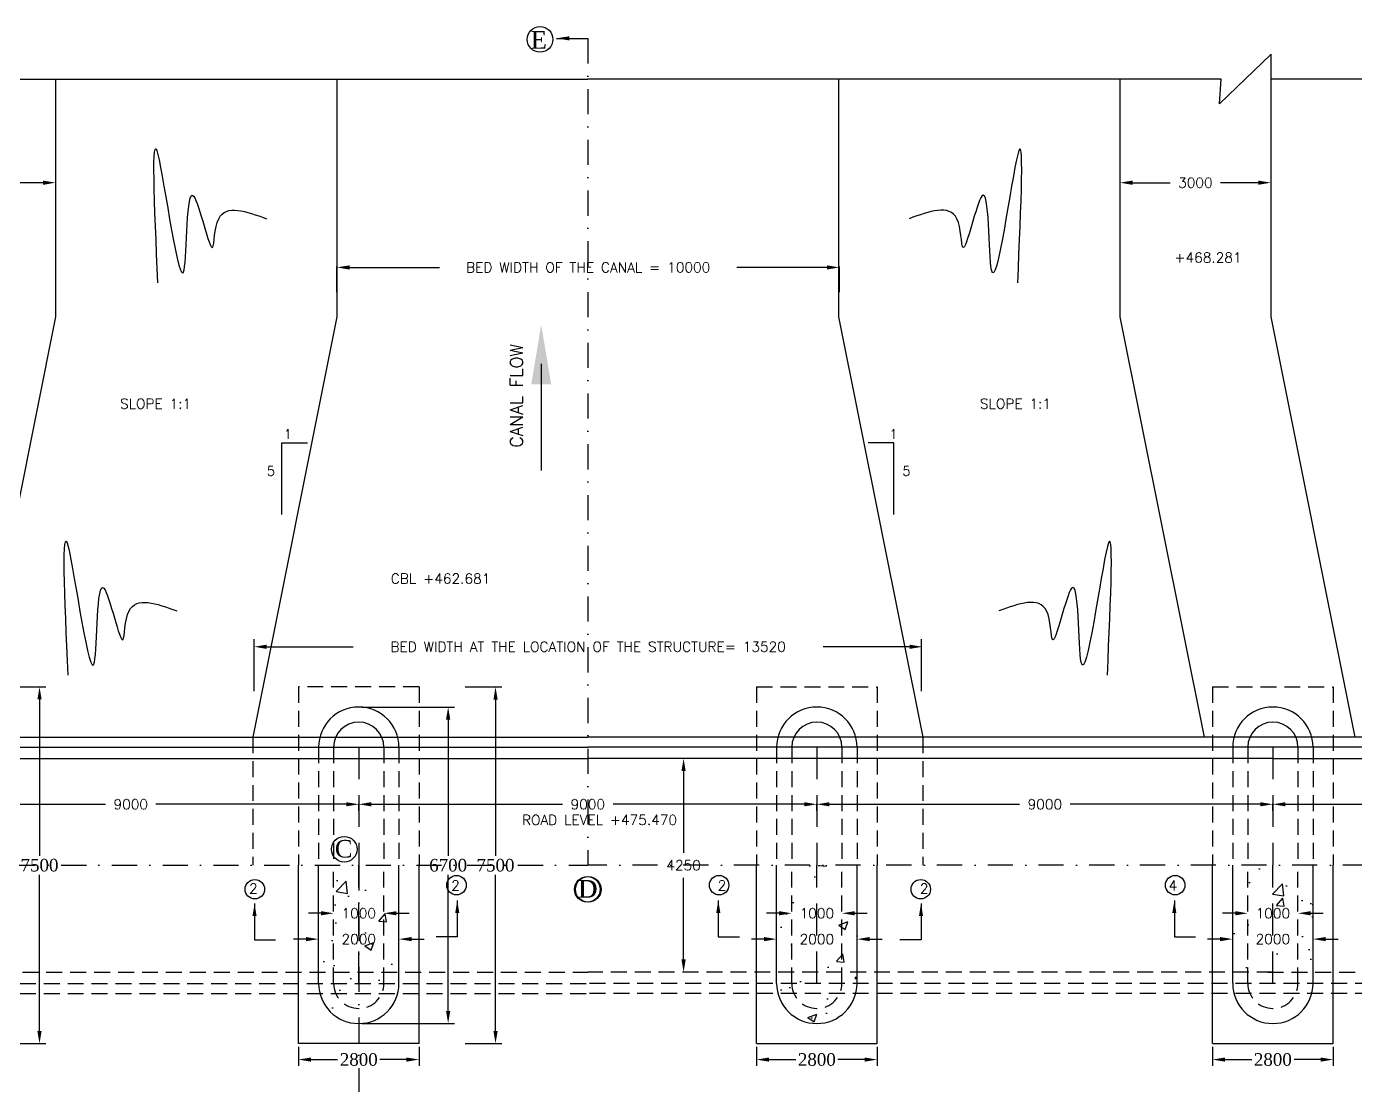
# Model space of a CAD drawing. Header units: millimetres. Extents: x -1426 to 1182, y 579 to 1915.
# Drawn here: x -1161.9 to -897.4, y 1416.3 to 1627 of the extents above; entities that cross this region are included whole.
import ezdxf
from ezdxf.enums import TextEntityAlignment as Align

# ---------------------------------------------------------------- set-up
doc = ezdxf.new("R2010")
doc.units = ezdxf.units.MM
doc.linetypes.add('DASHDOTX2', pattern=[2, 1, -0.5, 0, -0.5])
doc.linetypes.add('HIDDEN', pattern=[9.525, 6.35, -3.175])
doc.styles.add('ROMANS', font='romans')
doc.styles.add('ROMANT', font='romant')
doc.styles.get("Standard").update_dxf_attribs({"font": 'times.ttf'})
doc.styles.add('TIMES NEW ROMAN', font='times.ttf')
doc.dimstyles.new('ISO-25', dxfattribs={"dimtxt": 2.5, "dimasz": 2.5, "dimexe": 1.25, "dimexo": 0.625, "dimtad": 0, "dimtih": 1, "dimtoh": 1, "dimlfac": 100, "dimtxsty": 'TIMES NEW ROMAN', "dimcen": 2.5, "dimadec": 0, "dimazin": 0, "dimtfac": 1, "dimtmove": 0, "dimatfit": 3, "dimfxl": 1, "dimarcsym": 0})
doc.dimstyles.get("Standard").update_dxf_attribs({"dimtxt": 2, "dimasz": 2.5, "dimexe": 0.18, "dimexo": 0.18, "dimgap": 1.5, "dimtad": 0, "dimtih": 1, "dimtoh": 1, "dimdec": 0, "dimlfac": 100, "dimzin": 0, "dimdsep": 46, "dimtxsty": 'ROMANS', "dimcen": 0.09, "dimadec": 0, "dimazin": 0, "dimtfac": 1, "dimtdec": 0, "dimtofl": 0, "dimtmove": 1, "dimatfit": 1, "dimfxl": 1, "dimtolj": 1, "dimtzin": 0, "dimarcsym": 0})
doc.dimstyles.new('STANDARD$0', dxfattribs={"dimscale": 88.888889, "dimtxt": 0.02, "dimasz": 0.02, "dimexe": 0.1, "dimexo": 0.1, "dimgap": 0.09, "dimtad": 2, "dimtih": 1, "dimtoh": 1, "dimdec": 0, "dimzin": 1, "dimdsep": 46, "dimtxsty": 'Standard', "dimcen": 0.09, "dimadec": 0, "dimazin": 0, "dimtfac": 1, "dimtdec": 4, "dimtofl": 0, "dimtmove": 0, "dimatfit": 3, "dimfxl": 1, "dimtolj": 1, "dimtzin": 1, "dimarcsym": 0})
pattern_1 = [(50, (0, 0), (18.21847, -1.59391), [1.905, -20.955]), (355, (0, 0), (-3.52428, 19.10566), [1.524, -16.764]), (100.451, (1.518, -0.133), (14.69425, 17.51167), [1.619, -17.809]), (46.1842, (0, 5.08), (27.1079, -4.20423), [2.8575, -31.4325]), (96.6356, (2.26, 4.73), (23.74042, 24.74256), [2.4285, -26.7135]), (351.184, (0, 5.08), (23.74046, 24.7425), [2.286, -25.146]), (21, (2.54, 3.81), (15.16149, -10.22655), [1.905, -20.955]), (326, (2.54, 3.81), (6.1802, 18.4188), [1.524, -16.764]), (71.4514, (3.803, 2.958), (21.34165, 8.19229), [1.619, -17.809]), (37.5, (0, 0), (0.30886, 8.455504), [0, -16.5608, 0, -17.018, 0, -16.8275]), (7.5, (0, 0), (6.681966, 10.018057), [0, -9.7028, 0, -16.1798, 0, -6.4135]), (327.5, (-5.664, 0), (13.55906, -0.572874), [0, -6.35, 0, -19.812, 0, -26.289]), (317.5, (-8.204, 0), (14.81292, 2.54265), [0, -8.255, 0, -13.1572, 0, -18.669])]

# ---------------------------------------------------------------- blocks, each defined once
blk = doc.blocks.new('*D63')
at = {"color": 0, "lineweight": -2, "transparency": 16777216}
for p, q in [((-1107.8, 1423.97), (-1107.8, 1420.17)), ((-1083.8, 1423.97), (-1083.8, 1420.17)), ((-1105.3, 1421.42), (-1100.01, 1421.42)), ((-1086.3, 1421.42), (-1091.59, 1421.42))]:
    blk.add_line(p, q, dxfattribs=at)
at = {"color": 0, "transparency": 16777216}
for points in [[(-1105.3, 1421.83), (-1105.3, 1421), (-1107.8, 1421.42)], [(-1086.3, 1421.83), (-1086.3, 1421), (-1083.8, 1421.42)]]:
    blk.add_solid(points, dxfattribs=at)
at = {"layer": 'Defpoints', "color": 0, "transparency": 16777216}
for p in [(-1107.8, 1424.59), (-1083.8, 1424.59), (-1083.8, 1421.42)]:
    blk.add_point(p, dxfattribs=at)
at = {"color": 0, "transparency": 16777216, "insert": (-1095.8, 1421.42), "char_height": 2.5, "attachment_point": 5, "style": 'TIMES NEW ROMAN'}
blk.add_mtext('2800', dxfattribs=at)
blk = doc.blocks.new('*D64')
at = {"color": 0, "lineweight": -2, "transparency": 16777216}
for p, q in [((-1106.3, 1445.39), (-1108.8, 1445.39)), ((-1085.3, 1445.39), (-1082.8, 1445.39))]:
    blk.add_line(p, q, dxfattribs=at)
at = {"color": 0, "transparency": 16777216}
for points in [[(-1106.3, 1445.81), (-1106.3, 1444.98), (-1103.8, 1445.39)], [(-1085.3, 1445.81), (-1085.3, 1444.98), (-1087.8, 1445.39)]]:
    blk.add_solid(points, dxfattribs=at)
at = {"layer": 'Defpoints', "color": 0, "transparency": 16777216}
for p in [(-1103.8, 1445.39), (-1087.8, 1445.39), (-1087.8, 1445.39)]:
    blk.add_point(p, dxfattribs=at)
at = {"color": 0, "transparency": 16777216, "insert": (-1095.8, 1445.39), "char_height": 2, "attachment_point": 5, "style": 'ROMANS'}
blk.add_mtext('\\A1;2000', dxfattribs=at)
blk = doc.blocks.new('*D65')
at = {"color": 0, "lineweight": -2, "transparency": 16777216}
for p, q in [((-1095.8, 1470.9), (-1095.8, 1472.41)), ((-1093.3, 1472.23), (-1055.24, 1472.23)), ((-1007.13, 1472.23), (-1045.19, 1472.23)), ((-1004.63, 1472.02), (-1004.63, 1472.41))]:
    blk.add_line(p, q, dxfattribs=at)
at = {"color": 0, "transparency": 16777216}
for points in [[(-1093.3, 1472.65), (-1093.3, 1471.82), (-1095.8, 1472.23)], [(-1007.13, 1472.65), (-1007.13, 1471.82), (-1004.63, 1472.23)]]:
    blk.add_solid(points, dxfattribs=at)
at = {"layer": 'Defpoints', "color": 0, "transparency": 16777216}
for p in [(-1095.8, 1470.72), (-1004.63, 1472.23), (-1004.63, 1471.84)]:
    blk.add_point(p, dxfattribs=at)
at = {"color": 0, "transparency": 16777216, "insert": (-1050.22, 1472.23), "char_height": 2, "attachment_point": 5, "style": 'ROMANS'}
blk.add_mtext('\\A1;9000', dxfattribs=at)
blk = doc.blocks.new('*D66')
at = {"color": 0, "lineweight": -2, "transparency": 16777216}
for p, q in [((-1103.3, 1450.54), (-1105.8, 1450.54)), ((-1088.3, 1450.54), (-1085.8, 1450.54))]:
    blk.add_line(p, q, dxfattribs=at)
at = {"color": 0, "transparency": 16777216}
for points in [[(-1103.3, 1450.95), (-1103.3, 1450.12), (-1100.8, 1450.54)], [(-1088.3, 1450.95), (-1088.3, 1450.12), (-1090.8, 1450.54)]]:
    blk.add_solid(points, dxfattribs=at)
at = {"layer": 'Defpoints', "color": 0, "transparency": 16777216}
for p in [(-1100.8, 1450.54), (-1090.8, 1450.54), (-1090.8, 1450.54)]:
    blk.add_point(p, dxfattribs=at)
at = {"color": 0, "transparency": 16777216, "insert": (-1095.8, 1450.54), "char_height": 2, "attachment_point": 5, "style": 'ROMANS'}
blk.add_mtext('\\A1;1000', dxfattribs=at)
blk = doc.blocks.new('*D73')
at = {"color": 0, "lineweight": -2, "transparency": 16777216}
for p, q in [((-1186.56, 1470.9), (-1186.56, 1472.41)), ((-1184.06, 1472.23), (-1146.2, 1472.23)), ((-1098.3, 1472.23), (-1136.16, 1472.23)), ((-1095.8, 1470.9), (-1095.8, 1472.41))]:
    blk.add_line(p, q, dxfattribs=at)
at = {"color": 0, "transparency": 16777216}
for points in [[(-1184.06, 1472.65), (-1184.06, 1471.82), (-1186.56, 1472.23)], [(-1098.3, 1472.65), (-1098.3, 1471.82), (-1095.8, 1472.23)]]:
    blk.add_solid(points, dxfattribs=at)
at = {"layer": 'Defpoints', "color": 0, "transparency": 16777216}
for p in [(-1186.56, 1470.72), (-1095.8, 1472.23), (-1095.8, 1470.72)]:
    blk.add_point(p, dxfattribs=at)
at = {"color": 0, "transparency": 16777216, "insert": (-1141.18, 1472.23), "char_height": 2, "attachment_point": 5, "style": 'ROMANS'}
blk.add_mtext('\\A1;9000', dxfattribs=at)
blk = doc.blocks.new('*D85')
at = {"color": 0, "lineweight": -2, "transparency": 16777216}
for p, q in [((-1114.14, 1503.59), (-1096.92, 1503.59)), ((-986.14, 1503.59), (-1003.35, 1503.59))]:
    blk.add_line(p, q, dxfattribs=at)
at = {"color": 0, "transparency": 16777216}
for points in [[(-1114.14, 1504), (-1114.14, 1503.17), (-1116.64, 1503.59)], [(-986.14, 1504), (-986.14, 1503.17), (-983.64, 1503.59)]]:
    blk.add_solid(points, dxfattribs=at)
at = {"layer": 'Defpoints', "color": 0, "transparency": 16777216}
for p in [(-1116.64, 1503.59), (-983.64, 1503.59), (-983.64, 1503.59)]:
    blk.add_point(p, dxfattribs=at)
at = {"color": 0, "transparency": 16777216, "insert": (-1050.14, 1503.59), "char_height": 2, "attachment_point": 5, "style": 'ROMANS'}
blk.add_mtext('\\A1;BED WIDTH AT THE LOCATION OF THE STRUCTURE= 13520', dxfattribs=at)
blk = doc.blocks.new('*D86')
at = {"color": 0, "lineweight": -2, "transparency": 16777216}
for p, q in [((-1100.14, 1574.15), (-1100.14, 1579.28)), ((-1097.64, 1579.1), (-1079.73, 1579.1)), ((-1002.64, 1579.1), (-1020.54, 1579.1)), ((-1000.14, 1574.15), (-1000.14, 1579.28))]:
    blk.add_line(p, q, dxfattribs=at)
at = {"color": 0, "transparency": 16777216}
for points in [[(-1097.64, 1579.51), (-1097.64, 1578.68), (-1100.14, 1579.1)], [(-1002.64, 1579.51), (-1002.64, 1578.68), (-1000.14, 1579.1)]]:
    blk.add_solid(points, dxfattribs=at)
at = {"layer": 'Defpoints', "color": 0, "transparency": 16777216}
for p in [(-1000.14, 1579.1), (-1100.14, 1573.97), (-1000.14, 1573.97)]:
    blk.add_point(p, dxfattribs=at)
at = {"color": 0, "transparency": 16777216, "insert": (-1050.14, 1579.1), "char_height": 2, "attachment_point": 5, "style": 'ROMANS'}
blk.add_mtext('\\A1;BED WIDTH OF THE CANAL = 10000', dxfattribs=at)
blk = doc.blocks.new('*D103')
at = {"color": 0, "lineweight": -2, "transparency": 16777216}
for p, q in [((-1183.64, 1595.96), (-1176.16, 1595.96)), ((-1158.64, 1595.96), (-1166.11, 1595.96))]:
    blk.add_line(p, q, dxfattribs=at)
at = {"color": 0, "transparency": 16777216}
for points in [[(-1183.64, 1596.38), (-1183.64, 1595.54), (-1186.14, 1595.96)], [(-1158.64, 1596.38), (-1158.64, 1595.54), (-1156.14, 1595.96)]]:
    blk.add_solid(points, dxfattribs=at)
at = {"layer": 'Defpoints', "color": 0, "transparency": 16777216}
for p in [(-1186.14, 1595.96), (-1156.14, 1595.96), (-1156.14, 1595.96)]:
    blk.add_point(p, dxfattribs=at)
at = {"color": 0, "transparency": 16777216, "insert": (-1171.14, 1595.96), "char_height": 2, "attachment_point": 5, "style": 'ROMANS'}
blk.add_mtext('\\A1;3000', dxfattribs=at)
blk = doc.blocks.new('*D106')
at = {"color": 0, "lineweight": -2, "transparency": 16777216}
for p, q in [((-1016.63, 1423.97), (-1016.63, 1420.17)), ((-992.63, 1423.97), (-992.63, 1420.17)), ((-1014.13, 1421.42), (-1008.84, 1421.42)), ((-995.13, 1421.42), (-1000.42, 1421.42))]:
    blk.add_line(p, q, dxfattribs=at)
at = {"color": 0, "transparency": 16777216}
for points in [[(-1014.13, 1421.83), (-1014.13, 1421), (-1016.63, 1421.42)], [(-995.13, 1421.83), (-995.13, 1421), (-992.63, 1421.42)]]:
    blk.add_solid(points, dxfattribs=at)
at = {"layer": 'Defpoints', "color": 0, "transparency": 16777216}
for p in [(-1016.63, 1424.59), (-992.63, 1424.59), (-1016.63, 1421.42)]:
    blk.add_point(p, dxfattribs=at)
at = {"color": 0, "transparency": 16777216, "insert": (-1004.63, 1421.42), "char_height": 2.5, "attachment_point": 5, "style": 'TIMES NEW ROMAN'}
blk.add_mtext('2800', dxfattribs=at)
blk = doc.blocks.new('*D107')
at = {"color": 0, "lineweight": -2, "transparency": 16777216}
for p, q in [((-1015.13, 1445.39), (-1017.63, 1445.39)), ((-994.13, 1445.39), (-991.63, 1445.39))]:
    blk.add_line(p, q, dxfattribs=at)
at = {"color": 0, "transparency": 16777216}
for points in [[(-1015.13, 1445.81), (-1015.13, 1444.98), (-1012.63, 1445.39)], [(-994.13, 1445.81), (-994.13, 1444.98), (-996.63, 1445.39)]]:
    blk.add_solid(points, dxfattribs=at)
at = {"layer": 'Defpoints', "color": 0, "transparency": 16777216}
for p in [(-1012.63, 1445.39), (-1012.63, 1445.39), (-996.63, 1445.39)]:
    blk.add_point(p, dxfattribs=at)
at = {"color": 0, "transparency": 16777216, "insert": (-1004.63, 1445.39), "char_height": 2, "attachment_point": 5, "style": 'ROMANS'}
blk.add_mtext('\\A1;2000', dxfattribs=at)
blk = doc.blocks.new('*D108')
at = {"color": 0, "lineweight": -2, "transparency": 16777216}
for p, q in [((-954.36, 1481.34), (-1031.33, 1481.34)), ((-1031.15, 1478.84), (-1031.15, 1462.59)), ((-1031.15, 1441.34), (-1031.15, 1457.59))]:
    blk.add_line(p, q, dxfattribs=at)
at = {"color": 0, "transparency": 16777216}
for points in [[(-1031.57, 1478.84), (-1030.73, 1478.84), (-1031.15, 1481.34)], [(-1031.57, 1441.34), (-1030.73, 1441.34), (-1031.15, 1438.84)]]:
    blk.add_solid(points, dxfattribs=at)
at = {"layer": 'Defpoints', "color": 0, "transparency": 16777216}
for p in [(-954.18, 1481.34), (-1031.15, 1438.84), (-1031.15, 1438.84)]:
    blk.add_point(p, dxfattribs=at)
at = {"color": 0, "transparency": 16777216, "insert": (-1031.15, 1460.09), "char_height": 2, "attachment_point": 5, "style": 'ROMANS'}
blk.add_mtext('\\A1;4250', dxfattribs=at)
blk = doc.blocks.new('*D109')
at = {"color": 0, "lineweight": -2, "transparency": 16777216}
for p, q in [((-1012.13, 1450.54), (-1014.63, 1450.54)), ((-997.13, 1450.54), (-994.63, 1450.54))]:
    blk.add_line(p, q, dxfattribs=at)
at = {"color": 0, "transparency": 16777216}
for points in [[(-1012.13, 1450.95), (-1012.13, 1450.12), (-1009.63, 1450.54)], [(-997.13, 1450.95), (-997.13, 1450.12), (-999.63, 1450.54)]]:
    blk.add_solid(points, dxfattribs=at)
at = {"layer": 'Defpoints', "color": 0, "transparency": 16777216}
for p in [(-1009.63, 1450.54), (-1009.63, 1450.54), (-999.63, 1450.54)]:
    blk.add_point(p, dxfattribs=at)
at = {"color": 0, "transparency": 16777216, "insert": (-1004.63, 1450.54), "char_height": 2, "attachment_point": 5, "style": 'ROMANS'}
blk.add_mtext('\\A1;1000', dxfattribs=at)
blk = doc.blocks.new('*D110')
at = {"color": 0, "lineweight": -2, "transparency": 16777216}
for p, q in [((-1004.63, 1470.9), (-1004.63, 1472.41)), ((-1002.13, 1472.23), (-964.28, 1472.23)), ((-916.38, 1472.23), (-954.23, 1472.23)), ((-913.88, 1470.9), (-913.88, 1472.41))]:
    blk.add_line(p, q, dxfattribs=at)
at = {"color": 0, "transparency": 16777216}
for points in [[(-1002.13, 1472.65), (-1002.13, 1471.82), (-1004.63, 1472.23)], [(-916.38, 1472.65), (-916.38, 1471.82), (-913.88, 1472.23)]]:
    blk.add_solid(points, dxfattribs=at)
at = {"layer": 'Defpoints', "color": 0, "transparency": 16777216}
for p in [(-1004.63, 1472.23), (-1004.63, 1470.72), (-913.88, 1470.72)]:
    blk.add_point(p, dxfattribs=at)
at = {"color": 0, "transparency": 16777216, "insert": (-959.25, 1472.23), "char_height": 2, "attachment_point": 5, "style": 'ROMANS'}
blk.add_mtext('\\A1;9000', dxfattribs=at)
blk = doc.blocks.new('*D104')
at = {"color": 0, "lineweight": -2, "transparency": 16777216}
for p, q in [((-925.87, 1423.97), (-925.87, 1420.17)), ((-901.87, 1423.97), (-901.87, 1420.17)), ((-923.37, 1421.42), (-918.08, 1421.42)), ((-904.37, 1421.42), (-909.66, 1421.42))]:
    blk.add_line(p, q, dxfattribs=at)
at = {"color": 0, "transparency": 16777216}
for points in [[(-923.37, 1421.83), (-923.37, 1421), (-925.87, 1421.42)], [(-904.37, 1421.83), (-904.37, 1421), (-901.87, 1421.42)]]:
    blk.add_solid(points, dxfattribs=at)
at = {"layer": 'Defpoints', "color": 0, "transparency": 16777216}
for p in [(-925.87, 1424.6), (-901.87, 1424.6), (-925.87, 1421.42)]:
    blk.add_point(p, dxfattribs=at)
at = {"color": 0, "transparency": 16777216, "insert": (-913.87, 1421.42), "char_height": 2.5, "attachment_point": 5, "style": 'TIMES NEW ROMAN'}
blk.add_mtext('2800', dxfattribs=at)
blk = doc.blocks.new('*D111')
at = {"color": 0, "lineweight": -2, "transparency": 16777216}
for p, q in [((-924.37, 1445.4), (-926.87, 1445.4)), ((-903.37, 1445.4), (-900.87, 1445.4))]:
    blk.add_line(p, q, dxfattribs=at)
at = {"color": 0, "transparency": 16777216}
for points in [[(-924.37, 1445.81), (-924.37, 1444.98), (-921.87, 1445.4)], [(-903.37, 1445.81), (-903.37, 1444.98), (-905.87, 1445.4)]]:
    blk.add_solid(points, dxfattribs=at)
at = {"layer": 'Defpoints', "color": 0, "transparency": 16777216}
for p in [(-921.87, 1445.4), (-921.87, 1445.4), (-905.87, 1445.4)]:
    blk.add_point(p, dxfattribs=at)
at = {"color": 0, "transparency": 16777216, "insert": (-913.87, 1445.4), "char_height": 2, "attachment_point": 5, "style": 'ROMANS'}
blk.add_mtext('\\A1;2000', dxfattribs=at)
blk = doc.blocks.new('*D112')
at = {"color": 0, "lineweight": -2, "transparency": 16777216}
for p, q in [((-921.37, 1450.54), (-923.87, 1450.54)), ((-906.37, 1450.54), (-903.87, 1450.54))]:
    blk.add_line(p, q, dxfattribs=at)
at = {"color": 0, "transparency": 16777216}
for points in [[(-921.37, 1450.96), (-921.37, 1450.12), (-918.87, 1450.54)], [(-906.37, 1450.96), (-906.37, 1450.12), (-908.87, 1450.54)]]:
    blk.add_solid(points, dxfattribs=at)
at = {"layer": 'Defpoints', "color": 0, "transparency": 16777216}
for p in [(-918.87, 1450.54), (-918.87, 1450.54), (-908.87, 1450.54)]:
    blk.add_point(p, dxfattribs=at)
at = {"color": 0, "transparency": 16777216, "insert": (-913.87, 1450.54), "char_height": 2, "attachment_point": 5, "style": 'ROMANS'}
blk.add_mtext('\\A1;1000', dxfattribs=at)
blk = doc.blocks.new('*D105')
at = {"color": 0, "lineweight": -2, "transparency": 16777216}
for p, q in [((-913.87, 1470.9), (-913.87, 1472.41)), ((-911.37, 1472.23), (-873.51, 1472.23)), ((-825.61, 1472.23), (-863.47, 1472.23)), ((-823.11, 1470.9), (-823.11, 1472.41))]:
    blk.add_line(p, q, dxfattribs=at)
at = {"color": 0, "transparency": 16777216}
for points in [[(-911.37, 1472.65), (-911.37, 1471.82), (-913.87, 1472.23)], [(-825.61, 1472.65), (-825.61, 1471.82), (-823.11, 1472.23)]]:
    blk.add_solid(points, dxfattribs=at)
at = {"layer": 'Defpoints', "color": 0, "transparency": 16777216}
for p in [(-913.87, 1472.23), (-913.87, 1470.72), (-823.11, 1470.72)]:
    blk.add_point(p, dxfattribs=at)
at = {"color": 0, "transparency": 16777216, "insert": (-868.49, 1472.23), "char_height": 2, "attachment_point": 5, "style": 'ROMANS'}
blk.add_mtext('\\A1;9000', dxfattribs=at)
blk = doc.blocks.new('*D114')
at = {"color": 0, "lineweight": -2, "transparency": 16777216}
for p, q in [((-1165.39, 1495.6), (-1158.09, 1495.6)), ((-1159.34, 1493.1), (-1159.34, 1462)), ((-1159.34, 1427.1), (-1159.34, 1458.2)), ((-1165.39, 1424.6), (-1158.09, 1424.6))]:
    blk.add_line(p, q, dxfattribs=at)
at = {"color": 0, "transparency": 16777216}
for points in [[(-1159.76, 1493.1), (-1158.92, 1493.1), (-1159.34, 1495.6)], [(-1159.76, 1427.1), (-1158.92, 1427.1), (-1159.34, 1424.6)]]:
    blk.add_solid(points, dxfattribs=at)
at = {"layer": 'Defpoints', "color": 0, "transparency": 16777216}
for p in [(-1166.02, 1495.6), (-1166.02, 1424.6), (-1159.34, 1424.6)]:
    blk.add_point(p, dxfattribs=at)
at = {"color": 0, "transparency": 16777216, "insert": (-1159.34, 1460.1), "char_height": 2.5, "attachment_point": 5, "style": 'TIMES NEW ROMAN'}
blk.add_mtext('7500', dxfattribs=at)
blk = doc.blocks.new('*D126')
at = {"color": 0, "lineweight": -2, "transparency": 16777216}
for p, q in [((-1095.18, 1491.59), (-1076.76, 1491.59)), ((-1078.01, 1489.09), (-1078.01, 1461.99)), ((-1078.01, 1431.09), (-1078.01, 1458.19)), ((-1095.18, 1428.59), (-1076.76, 1428.59))]:
    blk.add_line(p, q, dxfattribs=at)
at = {"color": 0, "transparency": 16777216}
for points in [[(-1078.43, 1489.09), (-1077.59, 1489.09), (-1078.01, 1491.59)], [(-1078.43, 1431.09), (-1077.59, 1431.09), (-1078.01, 1428.59)]]:
    blk.add_solid(points, dxfattribs=at)
at = {"layer": 'Defpoints', "color": 0, "transparency": 16777216}
for p in [(-1095.8, 1491.59), (-1095.8, 1428.59), (-1078.01, 1428.59)]:
    blk.add_point(p, dxfattribs=at)
at = {"color": 0, "transparency": 16777216, "insert": (-1078.01, 1460.09), "char_height": 2.5, "attachment_point": 5, "style": 'TIMES NEW ROMAN'}
blk.add_mtext('6700', dxfattribs=at)
blk = doc.blocks.new('*D127')
at = {"color": 0, "lineweight": -2, "transparency": 16777216}
for p, q in [((-1074.63, 1495.59), (-1067.33, 1495.59)), ((-1068.58, 1493.09), (-1068.58, 1461.99)), ((-1068.58, 1427.09), (-1068.58, 1458.19)), ((-1074.63, 1424.59), (-1067.33, 1424.59))]:
    blk.add_line(p, q, dxfattribs=at)
at = {"color": 0, "transparency": 16777216}
for points in [[(-1068.99, 1493.09), (-1068.16, 1493.09), (-1068.58, 1495.59)], [(-1068.99, 1427.09), (-1068.16, 1427.09), (-1068.58, 1424.59)]]:
    blk.add_solid(points, dxfattribs=at)
at = {"layer": 'Defpoints', "color": 0, "transparency": 16777216}
for p in [(-1075.25, 1495.59), (-1075.25, 1424.59), (-1068.58, 1424.59)]:
    blk.add_point(p, dxfattribs=at)
at = {"color": 0, "transparency": 16777216, "insert": (-1068.58, 1460.09), "char_height": 2.5, "attachment_point": 5, "style": 'TIMES NEW ROMAN'}
blk.add_mtext('7500', dxfattribs=at)
blk = doc.blocks.new('*D132')
at = {"color": 0, "lineweight": -2, "transparency": 16777216}
for p, q in [((-941.79, 1595.96), (-934.32, 1595.96)), ((-916.79, 1595.96), (-924.27, 1595.96))]:
    blk.add_line(p, q, dxfattribs=at)
at = {"color": 0, "transparency": 16777216}
for points in [[(-941.79, 1596.38), (-941.79, 1595.54), (-944.29, 1595.96)], [(-916.79, 1596.38), (-916.79, 1595.54), (-914.29, 1595.96)]]:
    blk.add_solid(points, dxfattribs=at)
at = {"layer": 'Defpoints', "color": 0, "transparency": 16777216}
for p in [(-944.29, 1595.96), (-944.29, 1595.96), (-914.29, 1595.96)]:
    blk.add_point(p, dxfattribs=at)
at = {"color": 0, "transparency": 16777216, "insert": (-929.29, 1595.96), "char_height": 2, "attachment_point": 5, "style": 'ROMANS'}
blk.add_mtext('\\A1;3000', dxfattribs=at)

msp = doc.modelspace()

# ---------------------------------------------------------------- hatches: boundary and pattern name
h = msp.add_hatch()
h.set_pattern_fill('AR-CONC', color=256, scale=0.1, style=0)
h.set_pattern_definition(pattern_1)
h.paths.add_polyline_path([(-1282.5595, 1460.09628), (-1295.5595, 1460.09646), (-1295.5595, 1441.84305), (-1333.04143, 1441.84308), (-1333.04143, 1438.84307), (-1282.5595, 1438.84307)])
h.paths.add_polyline_path([(-1277.5595, 1460.09621), (-1282.5595, 1460.09628), (-1282.5595, 1438.84307), (-1277.56145, 1438.84307), (-1277.5595, 1438.84473)])
h.paths.add_polyline_path([(-1272.5595, 1460.09614), (-1277.5595, 1460.09621), (-1277.5595, 1438.84307), (-1272.5595, 1438.84307)])
h.paths.add_polyline_path([(-1263.5595, 1459.84519), (-1263.5595, 1460.09602), (-1272.5595, 1460.09614), (-1272.5595, 1438.84307), (-1263.5595, 1438.84307)])
h.paths.add_polyline_path([(-1263.5595, 1438.84307), (-1272.5595, 1438.84307), (-1272.5595, 1436.59307), (-1263.5595, 1436.59307)])
h.paths.add_polyline_path([(-1263.5595, 1436.59307), (-1272.5595, 1436.59307), (-1272.5595, 1434.59473), (-1266.5595, 1434.59473), (-1266.5595, 1434.59307), (-1263.5595, 1434.59307)])
h.paths.add_polyline_path([(-1282.5595, 1438.84307), (-1333.04143, 1438.84307), (-1333.04143, 1434.59473), (-1282.5595, 1434.59473)])
h.paths.add_polyline_path([(-1277.5595, 1438.84307), (-1277.56145, 1438.84307), (-1280.03126, 1436.74373), (-1277.5595, 1434.59473)])
h.paths.add_polyline_path([(-1277.56145, 1438.84307), (-1282.44588, 1438.84307), (-1280.03126, 1436.74373)])
h.paths.add_polyline_path([(-1282.44588, 1438.84307), (-1282.5595, 1438.84307), (-1282.5595, 1434.59473), (-1280.03126, 1436.74373)])
h.paths.add_polyline_path([(-1280.03126, 1436.74373), (-1282.5595, 1434.59473), (-1277.5595, 1434.59473)])
h.paths.add_polyline_path([(-1272.5595, 1436.59307), (-1277.5595, 1436.59307), (-1277.5595, 1434.59473), (-1272.5595, 1434.59473)])
h.paths.add_polyline_path([(-1272.5595, 1438.84307), (-1277.5595, 1438.84307), (-1277.5595, 1436.59307), (-1272.5595, 1436.59307)])
h.paths.add_polyline_path([(-1186.56653, 1460.09495), (-1191.56653, 1460.09502), (-1191.56653, 1438.84307), (-1186.56653, 1438.84307)])
h.paths.add_polyline_path([(-1181.56653, 1460.09488), (-1186.56653, 1460.09495), (-1186.56653, 1438.84307), (-1185.48883, 1438.84307), (-1181.56653, 1438.84307)])
h.paths.add_polyline_path([(-1178.56653, 1460.09484), (-1181.56653, 1460.09488), (-1181.56653, 1438.84307), (-1178.56653, 1438.84307)])
h.paths.add_polyline_path([(-1191.56653, 1460.09502), (-1194.56653, 1460.09506), (-1194.56653, 1438.84307), (-1191.56653, 1438.84307)])
h.paths.add_polyline_path([(-1181.56653, 1438.84307), (-1186.56653, 1438.84307), (-1186.56653, 1436.59307), (-1181.56653, 1436.59307, 0.000124139), (-1181.56653, 1436.59555)])
h.paths.add_polyline_path([(-1186.56653, 1438.84307), (-1191.56653, 1438.84307), (-1191.56653, 1436.59555, 0.000124139), (-1191.56653, 1436.59307), (-1186.56653, 1436.59307)])
h.paths.add_polyline_path([(-1191.56653, 1438.84307), (-1194.56653, 1438.84307), (-1194.56653, 1436.59555, 0.000077587), (-1194.56653, 1436.59307), (-1191.56653, 1436.59307)])
h.paths.add_polyline_path([(-1191.56653, 1436.59307), (-1194.56653, 1436.59307, 0.063256782), (-1194.31186, 1434.59307), (-1191.14802, 1434.59307, -0.103255162)])
h.paths.add_polyline_path([(-1191.14802, 1434.59307), (-1194.31186, 1434.59307, 0.774340269), (-1178.82121, 1434.59307), (-1181.98504, 1434.59307, -0.654266702)])
h.paths.add_polyline_path([(-1181.98504, 1434.59307), (-1191.14802, 1434.59307, 0.654266702)], flags=17)
h.paths.add_polyline_path([(-1178.56653, 1436.59307), (-1181.56653, 1436.59307, -0.103255162), (-1181.98504, 1434.59307), (-1178.82121, 1434.59307, 0.063256782)])
h.paths.add_polyline_path([(-1090.80382, 1460.09363), (-1095.80382, 1460.0937), (-1095.80382, 1438.84307), (-1090.80382, 1438.84307)])
h.paths.add_polyline_path([(-1095.80382, 1460.0937), (-1100.80382, 1460.09377), (-1100.80382, 1438.84307), (-1095.80382, 1438.84307)])
h.paths.add_polyline_path([(-1100.80382, 1460.09377), (-1103.80382, 1460.09381), (-1103.80382, 1438.84307), (-1100.80382, 1438.84307)])
h.paths.add_polyline_path([(-1087.80382, 1460.09359), (-1090.80382, 1460.09363), (-1090.80382, 1438.84307), (-1087.80382, 1438.84307)])
h.paths.add_polyline_path([(-1090.80382, 1438.84307), (-1095.80382, 1438.84307), (-1095.80382, 1436.59307), (-1090.80382, 1436.59307)])
h.paths.add_polyline_path([(-1095.80382, 1438.84307), (-1100.80382, 1438.84307), (-1100.80382, 1436.59307), (-1095.80382, 1436.59307)])
h.paths.add_polyline_path([(-1100.80382, 1438.84307), (-1103.80382, 1438.84307), (-1103.80382, 1436.59307), (-1100.80382, 1436.59307)])
h.paths.add_polyline_path([(-1095.80382, 1431.59307, -0.298216627), (-1100.3864, 1434.59307), (-1103.54979, 1434.59307, 0.341998713), (-1095.80382, 1428.59307)])
h.paths.add_polyline_path([(-1091.22124, 1434.59307), (-1095.80382, 1434.59307), (-1095.80382, 1431.59307, 0.298216627)], flags=17)
h.paths.add_polyline_path([(-1088.05785, 1434.59307), (-1091.22124, 1434.59307, -0.298216627), (-1095.80382, 1431.59307), (-1095.80382, 1428.59307, 0.341998713)])
h.paths.add_polyline_path([(-1087.80382, 1436.59307), (-1090.80382, 1436.59307, -0.103243717), (-1091.22124, 1434.59307), (-1088.05785, 1434.59307, 0.063254224)])
h.paths.add_polyline_path([(-1087.80382, 1438.84307), (-1090.80382, 1438.84307), (-1090.80382, 1436.59307), (-1087.80382, 1436.59307)])
h.paths.add_polyline_path([(-1095.80382, 1436.59307), (-1100.80382, 1436.59307, 0.103243717), (-1100.3864, 1434.59307), (-1095.80382, 1434.59307)])
h.paths.add_polyline_path([(-1100.80382, 1436.59307), (-1103.80382, 1436.59307, 0.063254224), (-1103.54979, 1434.59307), (-1100.3864, 1434.59307, -0.103243717)])
h = msp.add_hatch()
h.set_pattern_fill('AR-CONC', color=256, scale=0.1, style=0)
h.set_pattern_definition(pattern_1)
h.paths.add_polyline_path([(-999.62887, 1438.84307), (-999.62887, 1460.09377), (-1004.62887, 1460.0937), (-1004.62887, 1438.84307)])
h.paths.add_polyline_path([(-1004.62887, 1460.0937), (-1009.62887, 1460.09363), (-1009.62887, 1438.84307), (-1004.62887, 1438.84307)])
h.paths.add_polyline_path([(-1009.62887, 1460.09363), (-1012.62887, 1460.09359), (-1012.62887, 1438.84307), (-1009.62887, 1438.84307)])
h.paths.add_polyline_path([(-1012.62887, 1438.84307), (-1012.62887, 1436.59307), (-1009.62887, 1436.59307), (-1009.62887, 1438.84307)])
h.paths.add_polyline_path([(-1009.62887, 1438.84307), (-1009.62887, 1436.59307), (-1004.62887, 1436.59307), (-1004.62887, 1438.84307)])
h.paths.add_polyline_path([(-1004.62887, 1438.84307), (-1004.62887, 1436.59307), (-999.62887, 1436.59307), (-999.62887, 1438.84307)])
h.paths.add_polyline_path([(-999.62887, 1438.84307), (-996.62887, 1438.84307), (-996.62887, 1460.09381), (-999.62887, 1460.09377)])
h.paths.add_polyline_path([(-996.62887, 1436.59307), (-996.62887, 1438.84307), (-999.62887, 1438.84307), (-999.62887, 1436.59307)])
h.paths.add_polyline_path([(-996.8829, 1434.59307, 0.063254224), (-996.62887, 1436.59307), (-999.62887, 1436.59307, -0.103243717), (-1000.04629, 1434.59307)])
h.paths.add_polyline_path([(-1009.62887, 1436.59307, 0.103243717), (-1009.21145, 1434.59307), (-1000.04629, 1434.59307, 0.103243717), (-999.62887, 1436.59307)])
h.paths.add_polyline_path([(-1009.21145, 1434.59307, -0.103243717), (-1009.62887, 1436.59307), (-1012.62887, 1436.59307, 0.063254224), (-1012.37484, 1434.59307)])
h.paths.add_polyline_path([(-1000.04629, 1434.59307), (-1009.21145, 1434.59307, 0.654653671)], flags=17)
h.paths.add_polyline_path([(-1009.21145, 1434.59307), (-1012.37484, 1434.59307, 0.774596669), (-996.8829, 1434.59307), (-1000.04629, 1434.59307, -0.654653671)])
h.paths.add_polyline_path([(-908.86616, 1438.84307), (-908.86616, 1460.09502), (-913.86616, 1460.09495), (-913.86616, 1438.84307)])
h.paths.add_polyline_path([(-913.86616, 1460.09495), (-918.86616, 1460.09488), (-918.86616, 1438.84307), (-913.86616, 1438.84307)])
h.paths.add_polyline_path([(-918.86616, 1460.09488), (-921.86616, 1460.09484), (-921.86616, 1438.84307), (-918.86616, 1438.84307)])
h.paths.add_polyline_path([(-918.86616, 1436.59307), (-918.86616, 1438.84307), (-921.86616, 1438.84307), (-921.86616, 1436.59555, 0.000077587), (-921.86616, 1436.59307)], flags=0)
h.paths.add_polyline_path([(-918.86616, 1438.84307), (-918.86616, 1436.59555, 0.000124139), (-918.86616, 1436.59307), (-913.86616, 1436.59307), (-913.86616, 1438.84307), (-914.94386, 1438.84307)], flags=0)
h.paths.add_polyline_path([(-914.94386, 1438.84307), (-921.86616, 1438.84307), (-921.86616, 1436.59555, 0.06333468), (-921.61148, 1434.59307), (-906.12083, 1434.59307, 0.06333468), (-905.86616, 1436.59555), (-905.86616, 1438.84307)], flags=16)
h.paths.add_polyline_path([(-909.28467, 1434.59307), (-918.44765, 1434.59307, 0.654266702)], flags=16)
h.paths.add_polyline_path([(-906.12083, 1434.59307), (-909.28467, 1434.59307, -0.654266702), (-918.44765, 1434.59307), (-921.61148, 1434.59307, 0.774340269)], flags=17)
h.paths.add_polyline_path([(-905.86616, 1460.09506), (-908.86616, 1460.09502), (-908.86616, 1438.84307), (-905.86616, 1438.84307)])
h.paths.add_polyline_path([(-914.94386, 1438.84307), (-921.86616, 1438.84307), (-921.86616, 1436.59555, 1), (-905.86616, 1436.59555), (-905.86616, 1438.84307)])
h.paths.add_polyline_path([(-1008.65268, 1446.8929), (-1000.60506, 1446.8929), (-1000.60506, 1443.8929), (-1008.65268, 1443.8929)], flags=9)
h.paths.add_polyline_path([(-1008.50982, 1452.03694), (-1000.74792, 1452.03694), (-1000.74792, 1449.03694), (-1008.50982, 1449.03694)], flags=9)
h.paths.add_polyline_path([(-917.88997, 1446.89538), (-909.84235, 1446.89538), (-909.84235, 1443.89538), (-917.88997, 1443.89538)], flags=9)
h.paths.add_polyline_path([(-917.74711, 1452.03942), (-909.9852, 1452.03942), (-909.9852, 1449.03942), (-917.74711, 1449.03942)], flags=9)

# ---------------------------------------------------------------- linework, layer by layer
at = {"linetype": 'DASHDOTX2', "ltscale": 5}
for p, q in [((-1050.21635, 1624.69333), (-1050.21635, 1460.09307)), ((-1050.21635, 1624.69333), (-1050.21635, 1460.09307)), ((-1417.61487, 1460.09814), (-1050.21635, 1460.09307)), ((-1095.80382, 1460.09307), (-1095.80382, 1366.22765)), ((-682.81782, 1460.09814), (-1050.21635, 1460.09307))]:
    msp.add_line(p, q, dxfattribs=at)
for p, q in [((-914.21987, 1621.57637), (-924.51778, 1611.66755)), ((-914.21987, 1616.56148), (-914.21987, 1621.57637)), ((-1176.2959, 1616.56148), (-1050.21635, 1616.56148)), ((-1156.13868, 1616.56148), (-1156.13868, 1569.28968)), ((-1100.13868, 1616.56148), (-1100.13868, 1569.28968)), ((-924.13679, 1616.56148), (-1050.21635, 1616.56148)), ((-1000.29401, 1616.56148), (-1000.29401, 1569.28968)), ((-944.29401, 1616.56148), (-944.29401, 1569.28968)), ((-924.51778, 1611.66755), (-924.13679, 1616.56148)), ((-914.29401, 1616.56148), (-914.29401, 1569.28968)), ((-684.81782, 1616.56148), (-914.21987, 1616.56148)), ((-1156.13868, 1569.28968), (-1172.878, 1485.59307)), ((-1100.13868, 1569.28968), (-1116.878, 1485.59307)), ((-1000.29401, 1569.28968), (-983.55469, 1485.59307)), ((-944.29401, 1569.28968), (-927.55469, 1485.59307)), ((-914.29401, 1569.28968), (-897.55469, 1485.59307)), ((-1111.09887, 1529.91271), (-1111.09887, 1544.18168)), ((-1111.09887, 1544.18168), (-1106.02158, 1544.18168)), ((-989.33382, 1544.18168), (-994.41111, 1544.18168)), ((-989.33382, 1529.91271), (-989.33382, 1544.18168)), ((-1116.63868, 1494.72097), (-1116.63868, 1505.10416)), ((-983.79401, 1494.72097), (-983.79401, 1505.10416)), ((-1277.56838, 1485.59307), (-1050.21635, 1485.59307)), ((-822.86431, 1485.59307), (-1050.21635, 1485.59307)), ((-1277.56842, 1483.59307), (-1050.21635, 1483.59307)), ((-1186.5573, 1481.34307), (-1050.21635, 1481.34307)), ((-822.86427, 1483.59307), (-1050.21635, 1483.59307)), ((-913.87539, 1481.34307), (-1050.21635, 1481.34307)), ((-913.87539, 1481.34307), (-687.81782, 1481.34307)), ((-1107.80382, 1424.59307), (-1107.80382, 1460.09307)), ((-1103.80382, 1436.59307), (-1103.80382, 1460.09307)), ((-1087.80382, 1436.59307), (-1087.80382, 1460.09307)), ((-1083.80382, 1424.59307), (-1083.80382, 1460.09307)), ((-1016.62887, 1424.59307), (-1016.62887, 1460.09307)), ((-1012.62887, 1436.59307), (-1012.62887, 1460.09307)), ((-996.62887, 1436.59307), (-996.62887, 1460.09307)), ((-992.62887, 1424.59307), (-992.62887, 1460.09307)), ((-925.86616, 1424.59555), (-925.86616, 1460.09555)), ((-921.86616, 1436.59555), (-921.86616, 1460.09555)), ((-905.86616, 1436.59555), (-905.86616, 1460.09555)), ((-901.86616, 1424.59555), (-901.86616, 1460.09555)), ((-1083.80382, 1424.59307), (-1107.80382, 1424.59307)), ((-1016.62887, 1424.59307), (-992.62887, 1424.59307)), ((-925.86616, 1424.59555), (-901.86616, 1424.59555))]:
    msp.add_line(p, q)
at = {"linetype": 'HIDDEN', "ltscale": 0.5}
for p, q in [((-1083.80382, 1495.59307), (-1107.80382, 1495.59307)), ((-1107.80382, 1495.59307), (-1107.80382, 1460.09307)), ((-1083.80382, 1495.59307), (-1083.80382, 1460.09307)), ((-1016.62887, 1495.59307), (-992.62887, 1495.59307)), ((-1016.62887, 1495.59307), (-1016.62887, 1460.09307)), ((-992.62887, 1495.59307), (-992.62887, 1460.09307)), ((-925.86616, 1495.59555), (-901.86616, 1495.59555)), ((-925.86616, 1495.59555), (-925.86616, 1460.09555)), ((-901.86616, 1495.59555), (-901.86616, 1460.09555)), ((-1116.878, 1485.59307), (-1116.87846, 1460.09423)), ((-983.55469, 1485.59307), (-983.55423, 1460.09423)), ((-1103.80382, 1483.59307), (-1103.80382, 1460.09307)), ((-1100.80382, 1483.59307), (-1100.80382, 1460.09307)), ((-1090.80382, 1483.59307), (-1090.80382, 1460.09307)), ((-1087.80382, 1483.59307), (-1087.80382, 1460.09307)), ((-1012.62887, 1483.59307), (-1012.62887, 1460.09307)), ((-1009.62887, 1483.59307), (-1009.62887, 1460.09307)), ((-999.62887, 1483.59307), (-999.62887, 1460.09307)), ((-996.62887, 1483.59307), (-996.62887, 1460.09307)), ((-921.86616, 1483.59555), (-921.86616, 1460.09555)), ((-918.86616, 1483.59555), (-918.86616, 1460.09555)), ((-908.86616, 1483.59555), (-908.86616, 1460.09555)), ((-905.86616, 1483.59555), (-905.86616, 1460.09555)), ((-1100.80382, 1436.59307), (-1100.80382, 1460.09307)), ((-1090.80382, 1436.59307), (-1090.80382, 1460.09307)), ((-1009.62887, 1436.59307), (-1009.62887, 1460.09307)), ((-999.62887, 1436.59307), (-999.62887, 1460.09307)), ((-918.86616, 1436.59555), (-918.86616, 1460.09555)), ((-908.86616, 1436.59555), (-908.86616, 1460.09555)), ((-1186.5573, 1438.84307), (-1050.21635, 1438.84307)), ((-913.87539, 1438.84307), (-1050.21635, 1438.84307)), ((-914.94386, 1438.84307), (-687.81782, 1438.84307)), ((-1277.5595, 1436.59307), (-1050.21635, 1436.59307)), ((-822.87319, 1436.59307), (-1050.21635, 1436.59307)), ((-1277.5595, 1434.59307), (-1050.21635, 1434.59307)), ((-822.87319, 1434.59307), (-1050.21635, 1434.59307))]:
    msp.add_line(p, q, dxfattribs=at)
at = {"linetype": 'HIDDEN'}
for p, q in [((-1095.80382, 1483.59307), (-1095.80382, 1460.09307)), ((-1004.62887, 1483.59307), (-1004.62887, 1460.09307)), ((-913.86616, 1483.59555), (-913.86616, 1460.09555)), ((-1095.80382, 1436.59307), (-1095.80382, 1460.09307)), ((-1004.62887, 1436.59307), (-1004.62887, 1460.09307)), ((-913.86616, 1436.59555), (-913.86616, 1460.09555))]:
    msp.add_line(p, q, dxfattribs=at)
msp.add_lwpolyline([(-1059.48482, 1559.87288), (-1059.48482, 1538.6983)])
for centre, radius in [((-1059.71444, 1624.48716), 2.54951), ((-1098.69315, 1463.28002), 2.54951), ((-1076.35417, 1456.1308), 1.93746), ((-1050.30924, 1455.30022), 2.54951), ((-1050.12345, 1455.30022), 2.54951), ((-1024.07852, 1456.1308), 1.93746), ((-933.31581, 1456.1308), 1.93746), ((-1116.48596, 1455.32456), 1.93746), ((-983.94673, 1455.32456), 1.93746)]:
    msp.add_circle(centre, radius)
for centre, radius, start, end in [((-1095.80382, 1483.59307), 8, 0, 180), ((-1004.62887, 1483.59307), 8, 0, 180), ((-913.86616, 1483.59555), 8, 0, 180), ((-1095.80382, 1483.59307), 5, 0, 180), ((-1004.62887, 1483.59307), 5, 0, 180), ((-913.86616, 1483.59555), 5, 0, 180), ((-1095.80382, 1436.59307), 8, 180, 0), ((-1004.62887, 1436.59307), 8, 180, 0), ((-913.86616, 1436.59555), 8, 180, 0)]:
    msp.add_arc(centre, radius, start, end)
at = {"linetype": 'HIDDEN', "ltscale": 0.5}
for centre in [(-1095.80382, 1436.59307), (-1004.62887, 1436.59307), (-913.86616, 1436.59555)]:
    msp.add_arc(centre, 5, 180, 0, dxfattribs=at)
for points in [[(-1135.78081, 1575.99595), (-1135.78081, 1601.60452), (-1130.56061, 1578.60423), (-1128.66235, 1593.30545), (-1124.86585, 1583.10944), (-1123.67944, 1588.80024), (-1114.18817, 1588.80024)], [(-964.65188, 1575.99595), (-964.65188, 1601.60452), (-969.87208, 1578.60423), (-971.77034, 1593.30545), (-975.56684, 1583.10944), (-976.75325, 1588.80024), (-986.24452, 1588.80024)], [(-1153.62953, 1497.92299), (-1153.62953, 1523.53156), (-1148.40933, 1500.53127), (-1146.51108, 1515.23248), (-1142.71457, 1505.03648), (-1141.52816, 1510.72727), (-1132.03689, 1510.72727)], [(-946.80316, 1497.92299), (-946.80316, 1523.53156), (-952.02336, 1500.53127), (-953.92161, 1515.23248), (-957.71812, 1505.03648), (-958.90453, 1510.72727), (-968.3958, 1510.72727)]]:
    msp.add_spline(points, degree=3)
msp.add_solid([(-1061.46607, 1555.82851), (-1059.48482, 1567.71603), (-1057.50357, 1555.82851)])

# ---------------------------------------------------------------- texts
at = {"style": 'ROMANS'}
for s, height, p in [('+468.281', 2, (-933.4712, 1580.05244)), ('SLOPE 1:1', 2, (-1143.3103, 1550.96183)), ('SLOPE 1:1', 2, (-972.17001, 1550.96183)), ('1', 1.875, (-1110.70959, 1544.9931)), ('1', 1.875, (-990.16953, 1544.9931)), ('5', 1.875, (-1114.0803, 1537.63785)), ('5', 1.875, (-987.60239, 1537.63785)), ('  CBL +462.681', 2, (-1092.16367, 1516.15123)), (' ROAD LEVEL +475.470', 2, (-1064.68663, 1468.12014)), ('2', 2, (-1117.63991, 1454.44588)), ('2', 2, (-1077.40507, 1455.07346)), ('2', 2, (-1024.36095, 1455.07346)), ('2', 2, (-984.12611, 1454.44588)), ('4', 2, (-934.61721, 1455.07346))]:
    msp.add_text(s, height=height, dxfattribs=at).set_placement(p)
at = {"style": 'ROMANT'}
msp.add_text('CANAL FLOW', height=2.5, rotation=90, dxfattribs=at).set_placement((-1063.15528, 1553.59296), align=Align.CENTER)
at = {"char_height": 3.5, "width": 4.365}
for s, insert, attachment_point in [('E', (-1061.57939, 1622.6341), 7), ('C', (-1100.5581, 1465.13307), 1), ('D', (-1052.1742, 1457.15328), 1), ('D', (-1048.25849, 1457.15328), 3)]:
    msp.add_mtext(s, dxfattribs=dict(at, insert=insert, attachment_point=attachment_point))

# ---------------------------------------------------------------- dimensions: what is measured, and where the dimension line sits
for base, p1, p2, override, picture, middle in [((-1156.13868, 1595.96013), (-1186.13868, 1595.96013), (-1156.13868, 1595.96013), {"dimscale": 1, "dimtxt": 2, "dimasz": 2.5, "dimexe": 0.18, "dimexo": 0.18, "dimgap": 1.5, "dimtad": 0, "dimlfac": 100, "dimzin": 0, "dimtxsty": 'ROMANS', "dimtdec": 0, "dimtmove": 2, "dimatfit": 1, "dimtzin": 0}, '*D103', (-1171.13868, 1595.96013)), ((-1090.80382, 1450.53694), (-1100.80382, 1450.53694), (-1090.80382, 1450.53694), {"dimscale": 1, "dimtxt": 2, "dimasz": 2.5, "dimexe": 0.18, "dimexo": 0.18, "dimgap": 1.5, "dimtad": 0, "dimlfac": 100, "dimzin": 0, "dimtxsty": 'ROMANS', "dimtdec": 0, "dimtmove": 1, "dimatfit": 1, "dimtzin": 0}, '*D66', (-1095.80382, 1450.53694))]:
    dim = msp.add_linear_dim(base=base, p1=p1, p2=p2, dimstyle='STANDARD$0', override=override)
    dim.commit()
    dim.dimension.update_dxf_attribs({"geometry": picture, "text_midpoint": middle})
for base, p1, p2, angle, override, picture, middle in [((-944.29401, 1595.96013), (-914.29401, 1595.96013), (-944.29401, 1595.96013), 180, {"dimscale": 1, "dimtxt": 2, "dimasz": 2.5, "dimexe": 0.18, "dimexo": 0.18, "dimgap": 1.5, "dimtad": 0, "dimlfac": 100, "dimzin": 0, "dimtxsty": 'ROMANS', "dimtdec": 0, "dimtmove": 2, "dimatfit": 1, "dimtzin": 0}, '*D132', (-929.29401, 1595.96013)), ((-1031.1484, 1438.84307), (-954.1784, 1481.34307), (-1031.1484, 1438.84307), 90, {"dimscale": 1, "dimtxt": 2, "dimasz": 2.5, "dimexe": 0.18, "dimexo": 0.18, "dimgap": 1.5, "dimtad": 0, "dimlfac": 100, "dimzin": 0, "dimtxsty": 'ROMANS', "dimtdec": 0, "dimtmove": 1, "dimatfit": 1, "dimtzin": 0}, '*D108', (-1031.1484, 1460.09307)), ((-1009.62887, 1450.53694), (-999.62887, 1450.53694), (-1009.62887, 1450.53694), 180, {"dimscale": 1, "dimtxt": 2, "dimasz": 2.5, "dimexe": 0.18, "dimexo": 0.18, "dimgap": 1.5, "dimtad": 0, "dimlfac": 100, "dimzin": 0, "dimtxsty": 'ROMANS', "dimtdec": 0, "dimtmove": 1, "dimatfit": 1, "dimtzin": 0}, '*D109', (-1004.62887, 1450.53694)), ((-918.86616, 1450.53942), (-908.86616, 1450.53942), (-918.86616, 1450.53942), 180, {"dimscale": 1, "dimtxt": 2, "dimasz": 2.5, "dimexe": 0.18, "dimexo": 0.18, "dimgap": 1.5, "dimtad": 0, "dimlfac": 100, "dimzin": 0, "dimtxsty": 'ROMANS', "dimtdec": 0, "dimtmove": 1, "dimatfit": 1, "dimtzin": 0}, '*D112', (-913.86616, 1450.53942))]:
    dim = msp.add_linear_dim(base=base, p1=p1, p2=p2, angle=angle, dimstyle='STANDARD$0', override=override)
    dim.commit()
    dim.dimension.update_dxf_attribs({"geometry": picture, "text_midpoint": middle})
for base, p1, p2, text, override, picture, middle in [((-1000.13868, 1579.09783), (-1100.13868, 1573.97056), (-1000.13868, 1573.97056), 'BED WIDTH OF THE CANAL = 10000', {"dimscale": 1, "dimtxt": 2, "dimasz": 2.5, "dimexe": 0.18, "dimexo": 0.18, "dimgap": 1.5, "dimtad": 0, "dimlfac": 100, "dimzin": 0, "dimtxsty": 'ROMANS', "dimtdec": 0, "dimtmove": 2, "dimatfit": 1, "dimtzin": 0}, '*D86', (-1050.13868, 1579.09783)), ((-983.63868, 1503.58715), (-1116.63868, 1503.58715), (-983.63868, 1503.58715), 'BED WIDTH AT THE LOCATION OF THE STRUCTURE= 13520', {"dimscale": 1, "dimtxt": 2, "dimasz": 2.5, "dimexe": 0.18, "dimexo": 0.18, "dimgap": 1.5, "dimtad": 0, "dimlfac": 100, "dimzin": 0, "dimtxsty": 'ROMANS', "dimtdec": 0, "dimtmove": 2, "dimatfit": 1, "dimtzin": 0}, '*D85', (-1050.13868, 1503.58715)), ((-1095.80382, 1472.23409), (-1186.5573, 1470.71895), (-1095.80382, 1470.71895), '9000', {"dimscale": 1, "dimtxt": 2, "dimasz": 2.5, "dimexe": 0.18, "dimexo": 0.18, "dimgap": 1.5, "dimtad": 0, "dimlfac": 100, "dimzin": 0, "dimtxsty": 'ROMANS', "dimtdec": 0, "dimtmove": 1, "dimatfit": 1, "dimtzin": 0}, '*D73', (-1141.18056, 1472.23409)), ((-1004.62887, 1472.23409), (-1095.80382, 1470.71895), (-1004.62887, 1471.84307), '9000', {"dimscale": 1, "dimtxt": 2, "dimasz": 2.5, "dimexe": 0.18, "dimexo": 0.18, "dimgap": 1.5, "dimtad": 0, "dimlfac": 100, "dimzin": 0, "dimtxsty": 'ROMANS', "dimtdec": 0, "dimtmove": 1, "dimatfit": 1, "dimtzin": 0}, '*D65', (-1050.21635, 1472.23409)), ((-1087.80382, 1445.3929), (-1103.80382, 1445.3929), (-1087.80382, 1445.3929), '2000', {"dimscale": 1, "dimtxt": 2, "dimasz": 2.5, "dimexe": 0.18, "dimexo": 0.18, "dimgap": 1.5, "dimtad": 0, "dimlfac": 100, "dimzin": 0, "dimtxsty": 'ROMANS', "dimtdec": 0, "dimtmove": 1, "dimatfit": 1, "dimtzin": 0}, '*D64', (-1095.80382, 1445.3929))]:
    dim = msp.add_linear_dim(base=base, p1=p1, p2=p2, text=text, dimstyle='STANDARD$0', override=override)
    dim.commit()
    dim.dimension.update_dxf_attribs({"geometry": picture, "text_midpoint": middle})
for base, p1, p2, angle, text, picture, middle in [((-1159.34022, 1424.59555), (-1166.01588, 1495.59555), (-1166.01588, 1424.59555), 90, '7500', '*D114', (-1159.34022, 1460.09555)), ((-1068.57751, 1424.59307), (-1075.25316, 1495.59307), (-1075.25316, 1424.59307), 90, '7500', '*D127', (-1068.57751, 1460.09307)), ((-1078.00959, 1428.59307), (-1095.80382, 1491.59307), (-1095.80382, 1428.59307), 90, '6700', '*D126', (-1078.00959, 1460.09307)), ((-1016.62887, 1421.41566), (-992.62887, 1424.59307), (-1016.62887, 1424.59307), 180, '2800', '*D106', (-1004.62887, 1421.41566)), ((-925.86616, 1421.41815), (-901.86616, 1424.59555), (-925.86616, 1424.59555), 180, '2800', '*D104', (-913.86616, 1421.41815))]:
    dim = msp.add_linear_dim(base=base, p1=p1, p2=p2, angle=angle, text=text, dimstyle='ISO-25')
    dim.commit()
    dim.dimension.update_dxf_attribs({"geometry": picture, "text_midpoint": middle})
for base, p1, p2, text, picture, middle in [((-1004.62887, 1472.23409), (-913.87539, 1470.71895), (-1004.62887, 1470.71895), '9000', '*D110', (-959.25213, 1472.23409)), ((-913.86616, 1472.23409), (-823.11268, 1470.71895), (-913.86616, 1470.71895), '9000', '*D105', (-868.48942, 1472.23409)), ((-1012.62887, 1445.3929), (-996.62887, 1445.3929), (-1012.62887, 1445.3929), '2000', '*D107', (-1004.62887, 1445.3929)), ((-921.86616, 1445.39538), (-905.86616, 1445.39538), (-921.86616, 1445.39538), '2000', '*D111', (-913.86616, 1445.39538))]:
    dim = msp.add_linear_dim(base=base, p1=p1, p2=p2, angle=180, text=text, dimstyle='STANDARD$0', override={"dimscale": 1, "dimtxt": 2, "dimasz": 2.5, "dimexe": 0.18, "dimexo": 0.18, "dimgap": 1.5, "dimtad": 0, "dimlfac": 100, "dimzin": 0, "dimtxsty": 'ROMANS', "dimtdec": 0, "dimtmove": 1, "dimatfit": 1, "dimtzin": 0})
    dim.commit()
    dim.dimension.update_dxf_attribs({"geometry": picture, "text_midpoint": middle})
dim = msp.add_linear_dim(base=(-1083.80382, 1421.41566), p1=(-1107.80382, 1424.59307), p2=(-1083.80382, 1424.59307), text='2800', dimstyle='ISO-25')
dim.commit()
dim.dimension.update_dxf_attribs({"geometry": '*D63', "text_midpoint": (-1095.80382, 1421.41566)})

# ---------------------------------------------------------------- leaders
for points, override in [([(-1056.41635, 1624.69333), (-1050.21635, 1624.69333)], {"dimgap": 0.09, "dimtad": 0}), ([(-1116.53931, 1452.47467), (-1116.53931, 1445.23392), (-1112.35339, 1445.23392)], {"dimgap": 1.5, "dimtad": 0}), ([(-1076.19386, 1453.08716), (-1076.19386, 1445.84641), (-1080.37978, 1445.84641)], {"dimgap": 1.5, "dimtad": 0}), ([(-1024.23883, 1453.08716), (-1024.23883, 1445.84641), (-1020.05291, 1445.84641)], {"dimgap": 1.5, "dimtad": 0}), ([(-983.89338, 1452.47467), (-983.89338, 1445.23392), (-988.0793, 1445.23392)], {"dimgap": 1.5, "dimtad": 0}), ([(-933.47612, 1453.08716), (-933.47612, 1445.84641), (-929.29019, 1445.84641)], {"dimgap": 1.5, "dimtad": 0})]:
    msp.add_leader(points, dimstyle='Standard', override=override)

doc.saveas('drawing.dxf')
